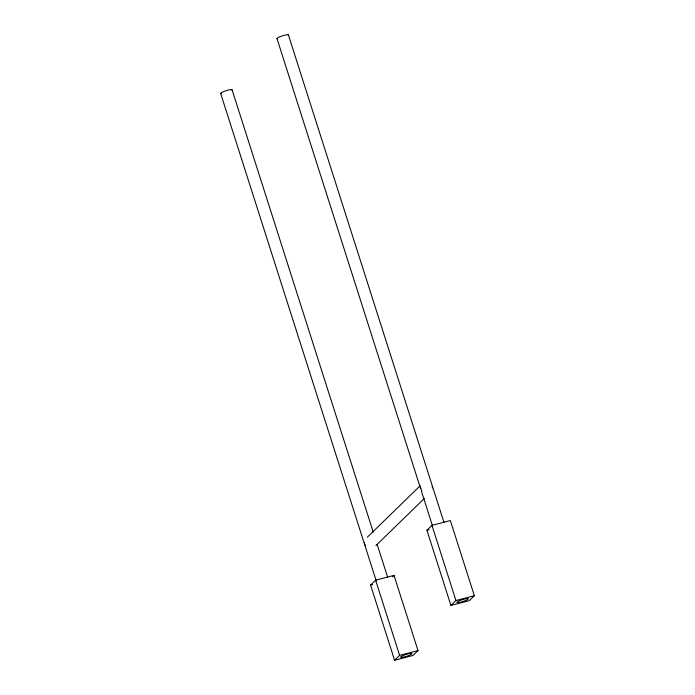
<?xml version="1.0" encoding="UTF-8"?>
<svg xmlns="http://www.w3.org/2000/svg" width="695" height="695" viewBox="0 0 695 695"><rect width="100%" height="100%" fill="white"/><g stroke="black" fill="none" stroke-linecap="round" stroke-linejoin="round"><path stroke-width="1.04" d="M367.299 537.218L420.258 485.683M375.943 545.549L424.289 498.489M370.591 585.077L375.621 580.186L394.022 575.399L418.016 650.572L412.986 655.463L394.578 660.25L370.591 585.077L372.633 584.547M426.93 530.25L431.96 525.359L450.36 520.572L474.355 595.745L469.325 600.636L450.916 605.423L426.93 530.25L428.971 529.72M392.588 576.798L394.022 575.399M394.578 660.25L399.608 655.359L418.016 650.572M450.916 605.423L455.946 600.532L474.355 595.745M288.434 35.037L444.036 522.614M276.984 38.572L420.458 488.133M421.387 491.052L432.594 526.15M431.96 525.359L455.946 600.532M232.095 89.864L373.258 532.196M377.159 544.411L387.706 577.441M220.645 93.399L376.256 580.977M375.621 580.186L399.608 655.359M277.739 38.859A6.003 0.99 -17.7 0 1 281.988 35.992A6.003 0.99 -17.7 0 1 288.234 35.367M421.778 490.67A6.003 5.621 45.8 0 1 420.849 487.76M432.168 486.396A6.003 5.621 45.8 0 1 432.446 487.899M221.401 93.686A6.003 0.99 -17.7 0 1 225.658 90.819A6.003 0.99 -17.7 0 1 231.895 90.194M365.353 545.584A6.003 5.621 45.8 0 1 364.423 542.673M403.413 657.201A6.003 0.99 -17.7 0 0 412.022 653.639A6.003 0.99 -17.7 0 0 403.465 655.385A6.003 0.99 -17.7 0 0 403.413 657.201M459.743 602.374A6.003 0.99 -17.7 0 0 468.361 598.821A6.003 0.99 -17.7 0 0 459.795 600.558A6.003 0.99 -17.7 0 0 459.743 602.374"/></g></svg>
